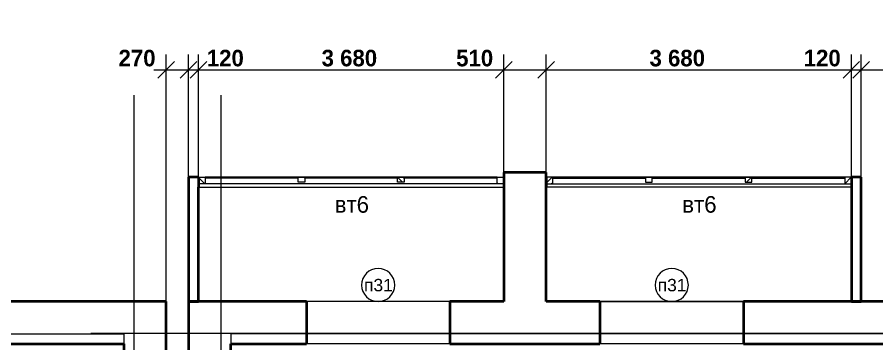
# Model space of a CAD drawing. Header units: millimetres. Extents: x 482197 to 548874, y 132492 to 168333.
# Drawn here: x 488221 to 498584, y 155086 to 159029 of the extents above; entities that cross this region are included whole.
import ezdxf

# ---------------------------------------------------------------- set-up
doc = ezdxf.new("R2010")
doc.units = ezdxf.units.MM
doc.header["$MEASUREMENT"] = 0
doc.linetypes.add('Штриховая', pattern=[7000, 6000, -1000])
doc.linetypes.add('Штрихштриховая', pattern=[15500, 10000, -2000, 1500, -2000])
for name, color, linetype, lineweight, true_color in [('0_Ном._пера__98', 7, 'Continuous', 13, 0x001f3e), ('Маркеры дверей ArchiCAD_Ном._пера__3', 7, 'Continuous', 18, 0xdd5800), ('Маркеры окон ArchiCAD_Ном._пера__3', 7, 'Continuous', 18, 0xdd5800), ('Окна ArchiCAD_Ном._пера__3', 7, 'Continuous', 18, 0xdd5800), ('Перекрытия_Ном._пера__191', 7, 'Continuous', 0, 0xe8e8e8), ('Перекрытия_Ном._пера__4', 7, 'Continuous', 20, 0x016515)]:
    doc.layers.add(name, color=color, linetype=linetype, lineweight=lineweight, true_color=true_color)
for name, color, linetype in [('Двери ArchiCAD', 7, 'Continuous'), ('Интерьер- Перегородка', 7, 'Continuous'), ('Окна ArchiCAD', 7, 'Continuous'), ('Перекрытия', 7, 'Continuous')]:
    doc.layers.add(name, color=color, linetype=linetype)
for name, color, linetype, lineweight in [('Двери ArchiCAD_Ном._пера__1', 7, 'Continuous', 13), ('Двери ArchiCAD_Ном._пера__61', 7, 'Continuous', 40), ('Интерьер- Перегородка_Ном._пера__61', 7, 'Continuous', 40), ('Окна ArchiCAD_Ном._пера__1', 7, 'Continuous', 13), ('Окна ArchiCAD_Ном._пера__61', 7, 'Continuous', 40), ('Перекрытия_Ном._пера__21', 7, 'Continuous', 20)]:
    doc.layers.add(name, color=color, linetype=linetype, lineweight=lineweight)
doc.styles.add('СГЕНЕРИР_СТИЛЬ_1', font='')
doc.styles.add('СГЕНЕРИР_СТИЛЬ_2', font='')
doc.styles.add('СГЕНЕРИР_СТИЛЬ_3', font='')
doc.styles.get('СГЕНЕРИР_СТИЛЬ_1').set_extended_font_data('Century Gothic')
doc.styles.get('СГЕНЕРИР_СТИЛЬ_2').set_extended_font_data('Arial')
doc.styles.get('СГЕНЕРИР_СТИЛЬ_3').set_extended_font_data('Century Gothic', bold=True)
doc.dimstyles.new('СГЕНЕРИР_СТИЛЬ__5', dxfattribs={"dimtxt": 200, "dimasz": 190, "dimexe": 0.18, "dimexo": 0, "dimgap": 0.09, "dimtad": 1, "dimtih": 1, "dimtoh": 1, "dimdec": 0, "dimzin": 0, "dimdsep": 46, "dimtxsty": 'СГЕНЕРИР_СТИЛЬ_3', "dimblk": 'ARROWHEAD_6', "dimblk1": 'ARROWHEAD_6', "dimblk2": 'ARROWHEAD_6', "dimcen": 0.09, "dimclrd": 256, "dimclre": 256, "dimclrt": 256, "dimadec": 0, "dimazin": 0, "dimtfac": 1, "dimtdec": 4, "dimtmove": 0, "dimatfit": 3, "dimfxl": 0, "dimtolj": 1, "dimtzin": 0, "dimarcsym": 0})
pattern_1 = [(45, (0, 0), (-176.777, 176.777), []), (45, (-35.36, 35.36), (-176.777, 176.777), []), (45, (-70.7, 70.7), (-176.777, 176.777), [])]

# ---------------------------------------------------------------- blocks, each defined once
blk = doc.blocks.new('Перекрытие_15', base_point=(482707, 152516))
at = {"layer": 'Перекрытия_Ном._пера__191', "linetype": 'Continuous', "flags": 128}
blk.add_lwpolyline([(482707, 152516), (482707, 155206), (489507, 155206), (489507, 148626), (482707, 148626)], close=True, dxfattribs=at)
blk = doc.blocks.new('Перекрытие_18', base_point=(494087, 155596))
at = {"layer": 'Перекрытия_Ном._пера__21', "linetype": 'Continuous', "flags": 128}
blk.add_lwpolyline([(494087, 155596), (490287, 155596), (490287, 157096), (494087, 157096)], close=True, dxfattribs=at)
blk = doc.blocks.new('Перекрытие_19', base_point=(494597, 155596))
at = {"layer": 'Перекрытия_Ном._пера__21', "linetype": 'Continuous', "flags": 128}
blk.add_lwpolyline([(494597, 155596), (498397, 155596), (498397, 157096), (494597, 157096)], close=True, dxfattribs=at)
blk = doc.blocks.new('Стена_4', base_point=(490287, 157096))
at = {"layer": 'Интерьер- Перегородка_Ном._пера__61', "linetype": 'Continuous', "flags": 128}
for points in [[(490287, 157096), (490287, 155597)], [(490407, 157096), (490287, 157096)], [(490407, 155597), (490407, 156976)], [(490287, 155597), (490407, 155597)]]:
    blk.add_lwpolyline(points, dxfattribs=at)
blk = doc.blocks.new('Стена_5', base_point=(498397, 157096))
at = {"layer": 'Интерьер- Перегородка_Ном._пера__61', "linetype": 'Continuous', "flags": 128}
for points in [[(498397, 157096), (498277, 157096)], [(498397, 155597), (498397, 157096)], [(498277, 156976), (498277, 155597)], [(498277, 155597), (498397, 155597)]]:
    blk.add_lwpolyline(points, dxfattribs=at)
blk = doc.blocks.new('Перекрытие_24', base_point=(490797, 155206))
at = {"layer": 'Перекрытия_Ном._пера__191', "linetype": 'Continuous', "flags": 128}
blk.add_lwpolyline([(490797, 155206), (490797, 149526), (501007, 149526), (501007, 155206)], close=True, dxfattribs=at)
blk = doc.blocks.new('Проем дверной полуарочн 10_2')
at = {"layer": 'Двери ArchiCAD_Ном._пера__1', "linetype": 'Штриховая'}
for p, q in [((-865, 510), (865, 510)), ((-865, 0), (865, 0))]:
    blk.add_line(p, q, dxfattribs=at)
at = {"layer": 'Двери ArchiCAD_Ном._пера__61', "linetype": 'Continuous'}
for p, q in [((-865, 510), (-865, 0)), ((865, 510), (865, 0))]:
    blk.add_line(p, q, dxfattribs=at)
blk = doc.blocks.new('Маркер двери 12_19')
at = {"layer": 'Маркеры дверей ArchiCAD_Ном._пера__3', "linetype": 'Continuous'}
for start, end in [(0, 180), (180, 0)]:
    blk.add_arc((0, -710), 200, start, end, dxfattribs=at)
at = {"layer": 'Маркеры дверей ArchiCAD_Ном._пера__3', "insert": (169, -632), "char_height": 150, "attachment_point": 7, "rotation": 180, "style": 'СГЕНЕРИР_СТИЛЬ_2'}
blk.add_mtext('{\\C7;п31}', dxfattribs=at)
blk = doc.blocks.new('Стена_34', base_point=(501517, 155596))
at = {"layer": 'Интерьер- Перегородка_Ном._пера__61', "linetype": 'Continuous', "flags": 128}
for points in [[(491707, 155596), (490287, 155596)], [(494087, 155596), (493437, 155596)], [(495247, 155596), (494597, 155596)], [(501007, 155596), (496977, 155596)], [(490797, 155086), (491707, 155086)], [(493437, 155086), (495247, 155086)], [(496977, 155086), (501007, 155086)]]:
    blk.add_lwpolyline(points, dxfattribs=at)
at = {"layer": 'Двери ArchiCAD', "linetype": 'Continuous', "xscale": -1, "zscale": 1000}
for p in [(492572, 155086), (496112, 155086)]:
    blk.add_blockref('Проем дверной полуарочн 10_2', p, dxfattribs=at)
at = {"layer": 'Маркеры дверей ArchiCAD_Ном._пера__3', "rotation": 180}
for p in [(492572, 155086), (496112, 155086)]:
    blk.add_blockref('Маркер двери 12_19', p, dxfattribs=at)
blk = doc.blocks.new('Стена_35', base_point=(490287, 155596))
at = {"layer": 'Интерьер- Перегородка_Ном._пера__61', "linetype": 'Continuous', "flags": 128}
for points in [[(490287, 155596), (490287, 141636)], [(490797, 150306), (490797, 155086)]]:
    blk.add_lwpolyline(points, dxfattribs=at)
blk = doc.blocks.new('Стена_40', base_point=(494087, 155596))
at = {"layer": 'Интерьер- Перегородка_Ном._пера__61', "linetype": 'Continuous', "flags": 128}
for points in [[(494597, 157156), (494087, 157156)], [(494087, 157156), (494087, 157096)], [(494597, 155596), (494597, 157156)], [(494087, 156976), (494087, 155596)]]:
    blk.add_lwpolyline(points, dxfattribs=at)
blk = doc.blocks.new('Стена_44', base_point=(490017, 155597))
at = {"layer": 'Интерьер- Перегородка_Ном._пера__61', "linetype": 'Continuous', "flags": 128}
for points in [[(489507, 155597), (489507, 155596)], [(490017, 155597), (489507, 155597)], [(490017, 151146), (490017, 155597)], [(489507, 155086), (489507, 151146)]]:
    blk.add_lwpolyline(points, dxfattribs=at)
blk = doc.blocks.new('Стена_91', base_point=(490017, 155596))
at = {"layer": 'Интерьер- Перегородка_Ном._пера__61', "linetype": 'Continuous', "flags": 128}
for points in [[(489507, 155596), (482197, 155596)], [(482197, 155596), (482197, 155086)], [(482197, 155086), (489507, 155086)]]:
    blk.add_lwpolyline(points, dxfattribs=at)
blk = doc.blocks.new('О Витрина 2 10_6')
at = {"layer": 'Окна ArchiCAD', "linetype": 'Continuous', "lineweight": 0, "true_color": 0xffffff}
h = blk.add_hatch(dxfattribs=at)
h.set_pattern_fill('Алюминий', style=0, pattern_type=2)
h.set_pattern_definition(pattern_1)
h.paths.add_polyline_path([(-1840, 0), (-1840, -80), (-1760, -80), (-1760, 0)])
h = blk.add_hatch(dxfattribs=at)
h.set_pattern_fill('Алюминий', style=0, pattern_type=2)
h.set_pattern_definition(pattern_1)
h.paths.add_polyline_path([(-640, 0), (-640, -60), (-560, -60), (-560, 0)])
h = blk.add_hatch(dxfattribs=at)
h.set_pattern_fill('Алюминий', style=0, pattern_type=2)
h.set_pattern_definition(pattern_1)
h.paths.add_polyline_path([(560, 0), (560, -60), (640, -60), (640, 0)])
h = blk.add_hatch(dxfattribs=at)
h.set_pattern_fill('Алюминий', style=0, pattern_type=2)
h.set_pattern_definition(pattern_1)
h.paths.add_polyline_path([(1760, 0), (1760, -80), (1840, -80), (1840, 0)])
at = {"layer": 'Окна ArchiCAD_Ном._пера__1', "linetype": 'Continuous'}
for p, q in [((-640, 0), (-640, -60)), ((-560, 0), (-640, 0)), ((-560, -60), (-560, 0)), ((560, 0), (560, -60)), ((640, 0), (560, 0)), ((640, -60), (640, 0)), ((-640, -60), (-560, -60)), ((560, -60), (640, -60))]:
    blk.add_line(p, q, dxfattribs=at)
at = {"layer": 'Окна ArchiCAD_Ном._пера__3', "linetype": 'Continuous'}
for p, q in [((-1840, 0), (-1840, -80)), ((-1760, 0), (-1840, 0)), ((-1760, -80), (-1760, 0)), ((-1760, 0), (1760, 0)), ((1760, 0), (1760, -80)), ((1840, 0), (1760, 0)), ((1840, -80), (1840, 0)), ((-1840, -80), (-1760, -80)), ((-1760, -10), (-640, -10)), ((-1760, -80), (1760, -80)), ((-560, -10), (560, -10)), ((640, -10), (1760, -10)), ((1760, -80), (1840, -80)), ((1840, -120), (-1840, -120))]:
    blk.add_line(p, q, dxfattribs=at)
at = {"layer": 'Окна ArchiCAD_Ном._пера__61', "linetype": 'Continuous'}
for p, q in [((-1840, 0), (-1840, -120)), ((1840, 0), (1840, -120))]:
    blk.add_line(p, q, dxfattribs=at)
blk = doc.blocks.new('Маркер окна 12_11')
at = {"layer": 'Маркеры окон ArchiCAD_Ном._пера__3', "insert": (-198, -430), "char_height": 200, "attachment_point": 7, "style": 'СГЕНЕРИР_СТИЛЬ_1'}
blk.add_mtext('{\\C7;вт6}', dxfattribs=at)
blk = doc.blocks.new('Стена_96', base_point=(490287, 157036))
at = {"layer": 'Маркеры окон ArchiCAD_Ном._пера__3', "linetype": 'Continuous'}
blk.add_blockref('Маркер окна 12_11', (492247, 157096), dxfattribs=at)
at = {"layer": 'Окна ArchiCAD', "color": 15, "linetype": 'Continuous', "lineweight": 18, "xscale": -1, "zscale": 1000}
blk.add_blockref('О Витрина 2 10_6', (492247, 157096), dxfattribs=at)
blk = doc.blocks.new('О Витрина 2 10_9')
at = {"layer": 'Окна ArchiCAD', "linetype": 'Continuous', "lineweight": 0, "true_color": 0xffffff}
h = blk.add_hatch(dxfattribs=at)
h.set_pattern_fill('Алюминий', style=0, pattern_type=2)
h.set_pattern_definition(pattern_1)
h.paths.add_polyline_path([(-1840, 0), (-1840, -80), (-1760, -80), (-1760, 0)])
h = blk.add_hatch(dxfattribs=at)
h.set_pattern_fill('Алюминий', style=0, pattern_type=2)
h.set_pattern_definition(pattern_1)
h.paths.add_polyline_path([(-640, 0), (-640, -60), (-560, -60), (-560, 0)])
h = blk.add_hatch(dxfattribs=at)
h.set_pattern_fill('Алюминий', style=0, pattern_type=2)
h.set_pattern_definition(pattern_1)
h.paths.add_polyline_path([(560, 0), (560, -60), (640, -60), (640, 0)])
h = blk.add_hatch(dxfattribs=at)
h.set_pattern_fill('Алюминий', style=0, pattern_type=2)
h.set_pattern_definition(pattern_1)
h.paths.add_polyline_path([(1760, 0), (1760, -80), (1840, -80), (1840, 0)])
at = {"layer": 'Окна ArchiCAD_Ном._пера__1', "linetype": 'Continuous'}
for p, q in [((-640, 0), (-640, -60)), ((-560, 0), (-640, 0)), ((-560, -60), (-560, 0)), ((560, 0), (560, -60)), ((640, 0), (560, 0)), ((640, -60), (640, 0)), ((-640, -60), (-560, -60)), ((560, -60), (640, -60))]:
    blk.add_line(p, q, dxfattribs=at)
at = {"layer": 'Окна ArchiCAD_Ном._пера__3', "linetype": 'Continuous'}
for p, q in [((-1840, 0), (-1840, -80)), ((-1760, 0), (-1840, 0)), ((-1760, -80), (-1760, 0)), ((-1760, 0), (1760, 0)), ((1760, 0), (1760, -80)), ((1840, 0), (1760, 0)), ((1840, -80), (1840, 0)), ((-1840, -80), (-1760, -80)), ((-1760, -10), (-640, -10)), ((-1760, -80), (1760, -80)), ((-560, -10), (560, -10)), ((640, -10), (1760, -10)), ((1760, -80), (1840, -80)), ((1840, -120), (-1840, -120))]:
    blk.add_line(p, q, dxfattribs=at)
at = {"layer": 'Окна ArchiCAD_Ном._пера__61', "linetype": 'Continuous'}
for p, q in [((-1840, 0), (-1840, -120)), ((1840, 0), (1840, -120))]:
    blk.add_line(p, q, dxfattribs=at)
blk = doc.blocks.new('Маркер окна 12_10')
at = {"layer": 'Маркеры окон ArchiCAD_Ном._пера__3', "insert": (198, 310), "char_height": 200, "attachment_point": 7, "rotation": 180, "style": 'СГЕНЕРИР_СТИЛЬ_1'}
blk.add_mtext('{\\C7;вт6}', dxfattribs=at)
blk = doc.blocks.new('Стена_97', base_point=(498397, 157036))
at = {"layer": 'Маркеры окон ArchiCAD_Ном._пера__3', "linetype": 'Continuous', "rotation": 180}
blk.add_blockref('Маркер окна 12_10', (496437, 156976), dxfattribs=at)
at = {"layer": 'Окна ArchiCAD', "color": 15, "linetype": 'Continuous', "lineweight": 18, "zscale": 1000}
blk.add_blockref('О Витрина 2 10_9', (496437, 157096), dxfattribs=at)
blk = doc.blocks.new('Линия_6', base_point=(489109, 155216))
at = {"layer": 'Перекрытия_Ном._пера__4', "linetype": 'Штрихштриховая'}
blk.add_line((489109, 155216), (543409, 155216), dxfattribs=at)
blk = doc.blocks.new('Линия_12', base_point=(489627, 158087))
at = {"layer": 'Перекрытия_Ном._пера__4', "linetype": 'Штрихштриховая'}
blk.add_line((489627, 158087), (489627, 136968), dxfattribs=at)
blk = doc.blocks.new('Линия_16', base_point=(490677, 158087))
at = {"layer": 'Перекрытия_Ном._пера__4', "linetype": 'Штрихштриховая'}
blk.add_line((490677, 158087), (490677, 136968), dxfattribs=at)
blk = doc.blocks.new('*D553')
at = {"layer": '0_Ном._пера__98', "linetype": 'Continuous'}
for p, q in [((490017, 155597), (490017, 158580)), ((490287, 157096), (490287, 158580)), ((490117, 158492), (489917, 158292)), ((490387, 158492), (490187, 158292)), ((489867, 158392), (490017, 158392)), ((490017, 158392), (490287, 158392))]:
    blk.add_line(p, q, dxfattribs=at)
at = {"layer": '0_Ном._пера__98', "insert": (489443, 158432), "char_height": 200, "attachment_point": 7, "style": 'СГЕНЕРИР_СТИЛЬ_3'}
blk.add_mtext('{270}', dxfattribs=at)
blk = doc.blocks.new('ARROWHEAD_6')
at = {"color": 0, "linetype": 'Continuous', "lineweight": 0}
for p, q in [((0, 0), (-1, 0)), ((-0.5, -0.5), (0.5, 0.5))]:
    blk.add_line(p, q, dxfattribs=at)
blk = doc.blocks.new('*D554')
at = {"layer": '0_Ном._пера__98', "linetype": 'Continuous'}
for p, q in [((490287, 157096), (490287, 158580)), ((490407, 157096), (490407, 158580)), ((490387, 158492), (490187, 158292)), ((490507, 158492), (490307, 158292)), ((490287, 158392), (490407, 158392))]:
    blk.add_line(p, q, dxfattribs=at)
blk = doc.blocks.new('*D555')
at = {"layer": '0_Ном._пера__98', "linetype": 'Continuous'}
for p, q in [((490407, 157096), (490407, 158580)), ((494087, 157156), (494087, 158580)), ((490507, 158492), (490307, 158292)), ((494187, 158492), (493987, 158292)), ((490407, 158392), (494087, 158392))]:
    blk.add_line(p, q, dxfattribs=at)
at = {"layer": '0_Ном._пера__98', "char_height": 200, "attachment_point": 7, "style": 'СГЕНЕРИР_СТИЛЬ_3'}
for s, insert in [('{120}', (490507, 158432)), ('{3\xa0680}', (491891, 158432)), ('{510}', (493513, 158432))]:
    blk.add_mtext(s, dxfattribs=dict(at, insert=insert))
blk = doc.blocks.new('*D556')
at = {"layer": '0_Ном._пера__98', "linetype": 'Continuous'}
for p, q in [((494087, 157156), (494087, 158580)), ((494597, 157156), (494597, 158580)), ((494187, 158492), (493987, 158292)), ((494697, 158492), (494497, 158292)), ((494087, 158392), (494597, 158392))]:
    blk.add_line(p, q, dxfattribs=at)
blk = doc.blocks.new('*D557')
at = {"layer": '0_Ном._пера__98', "linetype": 'Continuous'}
for p, q in [((494597, 157156), (494597, 158580)), ((498277, 157096), (498277, 158580)), ((494697, 158492), (494497, 158292)), ((498377, 158492), (498177, 158292)), ((494597, 158392), (498277, 158392))]:
    blk.add_line(p, q, dxfattribs=at)
at = {"layer": '0_Ном._пера__98', "char_height": 200, "attachment_point": 7, "style": 'СГЕНЕРИР_СТИЛЬ_3'}
for s, insert in [('{3\xa0680}', (495844, 158432)), ('{120}', (497703, 158432))]:
    blk.add_mtext(s, dxfattribs=dict(at, insert=insert))
blk = doc.blocks.new('*D558')
at = {"layer": '0_Ном._пера__98', "linetype": 'Continuous'}
for p, q in [((498277, 157096), (498277, 158580)), ((498397, 157096), (498397, 158580)), ((498377, 158492), (498177, 158292)), ((498497, 158492), (498297, 158292)), ((498277, 158392), (498397, 158392))]:
    blk.add_line(p, q, dxfattribs=at)
blk = doc.blocks.new('*D559')
at = {"layer": '0_Ном._пера__98', "linetype": 'Continuous'}
for p, q in [((498397, 157096), (498397, 158580)), ((501007, 156196), (501007, 158580)), ((498497, 158492), (498297, 158292)), ((501107, 158492), (500907, 158292)), ((498397, 158392), (501007, 158392))]:
    blk.add_line(p, q, dxfattribs=at)
at = {"layer": '0_Ном._пера__98', "insert": (499346, 158432), "char_height": 200, "attachment_point": 7, "style": 'СГЕНЕРИР_СТИЛЬ_3'}
blk.add_mtext('{2\xa0610}', dxfattribs=at)
blk = doc.blocks.new('*D560')
at = {"layer": '0_Ном._пера__98', "linetype": 'Continuous'}
for p, q in [((501007, 156196), (501007, 158580)), ((501907, 156196), (501907, 158580)), ((501107, 158492), (500907, 158292)), ((502007, 158492), (501807, 158292)), ((501007, 158392), (501907, 158392))]:
    blk.add_line(p, q, dxfattribs=at)
at = {"layer": '0_Ном._пера__98', "insert": (501220, 158432), "char_height": 200, "attachment_point": 7, "style": 'СГЕНЕРИР_СТИЛЬ_3'}
blk.add_mtext('{900}', dxfattribs=at)
blk = doc.blocks.new('*D561')
at = {"layer": '0_Ном._пера__98', "linetype": 'Continuous'}
for p, q in [((501907, 156196), (501907, 158580)), ((502747, 156196), (502747, 158580)), ((502007, 158492), (501807, 158292)), ((502847, 158492), (502647, 158292)), ((501907, 158392), (502747, 158392))]:
    blk.add_line(p, q, dxfattribs=at)
at = {"layer": '0_Ном._пера__98', "insert": (502090, 158432), "char_height": 200, "attachment_point": 7, "style": 'СГЕНЕРИР_СТИЛЬ_3'}
blk.add_mtext('{840}', dxfattribs=at)
blk = doc.blocks.new('*D562')
at = {"layer": '0_Ном._пера__98', "linetype": 'Continuous'}
for p, q in [((502747, 156196), (502747, 158580)), ((504887, 156196), (504887, 158580)), ((502847, 158492), (502647, 158292)), ((504987, 158492), (504787, 158292)), ((502747, 158392), (504887, 158392))]:
    blk.add_line(p, q, dxfattribs=at)
at = {"layer": '0_Ном._пера__98', "insert": (503461, 158432), "char_height": 200, "attachment_point": 7, "style": 'СГЕНЕРИР_СТИЛЬ_3'}
blk.add_mtext('{2\xa0140}', dxfattribs=at)
blk = doc.blocks.new('*D563')
at = {"layer": '0_Ном._пера__98', "linetype": 'Continuous'}
for p, q in [((504887, 156196), (504887, 158580)), ((505927, 156196), (505927, 158580)), ((504987, 158492), (504787, 158292)), ((506027, 158492), (505827, 158292)), ((504887, 158392), (505927, 158392))]:
    blk.add_line(p, q, dxfattribs=at)
at = {"layer": '0_Ном._пера__98', "insert": (505051, 158432), "char_height": 200, "attachment_point": 7, "style": 'СГЕНЕРИР_СТИЛЬ_3'}
blk.add_mtext('{1\xa0040}', dxfattribs=at)
blk = doc.blocks.new('*D564')
at = {"layer": '0_Ном._пера__98', "linetype": 'Continuous'}
for p, q in [((505927, 156196), (505927, 158580)), ((506827, 156196), (506827, 158580)), ((506027, 158492), (505827, 158292)), ((506927, 158492), (506727, 158292)), ((505927, 158392), (506827, 158392))]:
    blk.add_line(p, q, dxfattribs=at)
at = {"layer": '0_Ном._пера__98', "insert": (506140, 158432), "char_height": 200, "attachment_point": 7, "style": 'СГЕНЕРИР_СТИЛЬ_3'}
blk.add_mtext('{900}', dxfattribs=at)
blk = doc.blocks.new('*D565')
at = {"layer": '0_Ном._пера__98', "linetype": 'Continuous'}
for p, q in [((506827, 156196), (506827, 158580)), ((509437, 157096), (509437, 158580)), ((506927, 158492), (506727, 158292)), ((509537, 158492), (509337, 158292)), ((506827, 158392), (509437, 158392))]:
    blk.add_line(p, q, dxfattribs=at)
at = {"layer": '0_Ном._пера__98', "char_height": 200, "attachment_point": 7, "style": 'СГЕНЕРИР_СТИЛЬ_3'}
for s, insert in [('{2\xa0610}', (507539, 158432)), ('{120}', (508863, 158432))]:
    blk.add_mtext(s, dxfattribs=dict(at, insert=insert))
blk = doc.blocks.new('*D566')
at = {"layer": '0_Ном._пера__98', "linetype": 'Continuous'}
for p, q in [((509437, 157096), (509437, 158580)), ((509557, 157096), (509557, 158580)), ((509537, 158492), (509337, 158292)), ((509657, 158492), (509457, 158292)), ((509437, 158392), (509557, 158392))]:
    blk.add_line(p, q, dxfattribs=at)
blk = doc.blocks.new('*D567')
at = {"layer": '0_Ном._пера__98', "linetype": 'Continuous'}
for p, q in [((509557, 157096), (509557, 158580)), ((513237, 157156), (513237, 158580)), ((509657, 158492), (509457, 158292)), ((513337, 158492), (513137, 158292)), ((509557, 158392), (513237, 158392))]:
    blk.add_line(p, q, dxfattribs=at)
at = {"layer": '0_Ном._пера__98', "char_height": 200, "attachment_point": 7, "style": 'СГЕНЕРИР_СТИЛЬ_3'}
for s, insert in [('{3\xa0680}', (510804, 158432)), ('{510}', (512663, 158432))]:
    blk.add_mtext(s, dxfattribs=dict(at, insert=insert))
blk = doc.blocks.new('*D568')
at = {"layer": '0_Ном._пера__98', "linetype": 'Continuous'}
for p, q in [((513237, 157156), (513237, 158580)), ((513747, 157156), (513747, 158580)), ((513337, 158492), (513137, 158292)), ((513847, 158492), (513647, 158292)), ((513237, 158392), (513747, 158392))]:
    blk.add_line(p, q, dxfattribs=at)
blk = doc.blocks.new('*D569')
at = {"layer": '0_Ном._пера__98', "linetype": 'Continuous'}
for p, q in [((513747, 157156), (513747, 158580)), ((517427, 157096), (517427, 158580)), ((513847, 158492), (513647, 158292)), ((517527, 158492), (517327, 158292)), ((513747, 158392), (517427, 158392))]:
    blk.add_line(p, q, dxfattribs=at)
at = {"layer": '0_Ном._пера__98', "char_height": 200, "attachment_point": 7, "style": 'СГЕНЕРИР_СТИЛЬ_3'}
for s, insert in [('{3\xa0680}', (514994, 158432)), ('{120}', (516853, 158432))]:
    blk.add_mtext(s, dxfattribs=dict(at, insert=insert))
blk = doc.blocks.new('*D570')
at = {"layer": '0_Ном._пера__98', "linetype": 'Continuous'}
for p, q in [((517427, 157096), (517427, 158580)), ((517547, 157096), (517547, 158580)), ((517527, 158492), (517327, 158292)), ((517647, 158492), (517447, 158292)), ((517427, 158392), (517547, 158392))]:
    blk.add_line(p, q, dxfattribs=at)
blk = doc.blocks.new('*D571')
at = {"layer": '0_Ном._пера__98', "linetype": 'Continuous'}
for p, q in [((517547, 157096), (517547, 158580)), ((524347, 157106), (524347, 158580)), ((517647, 158492), (517447, 158292)), ((524247, 158292), (524447, 158492)), ((517547, 158392), (524347, 158392)), ((524347, 158392), (524497, 158392))]:
    blk.add_line(p, q, dxfattribs=at)
at = {"layer": '0_Ном._пера__98', "insert": (520591, 158432), "char_height": 200, "attachment_point": 7, "style": 'СГЕНЕРИР_СТИЛЬ_3'}
blk.add_mtext('{6\xa0800}', dxfattribs=at)

msp = doc.modelspace()

# ---------------------------------------------------------------- block references
at = {"layer": 'Интерьер- Перегородка'}
for name, p in [('Стена_40', (494087, 155595.6)), ('Стена_4', (490287, 157095.6)), ('Стена_96', (490287, 157035.6)), ('Стена_97', (498397, 157035.6)), ('Стена_5', (498397, 157095.6)), ('Стена_34', (501517, 155595.6)), ('Стена_91', (490017, 155595.6)), ('Стена_44', (490017, 155596.6)), ('Стена_35', (490287, 155595.6))]:
    msp.add_blockref(name, p, dxfattribs=at)
at = {"layer": 'Перекрытия', "color": 108, "linetype": 'Штрихштриховая', "lineweight": 20, "true_color": 0x016515}
for name, p in [('Линия_12', (489627, 158086.7)), ('Линия_16', (490677, 158086.7)), ('Линия_6', (489108.9, 155215.6))]:
    msp.add_blockref(name, p, dxfattribs=at)
at = {"layer": 'Перекрытия', "linetype": 'Continuous'}
for name, p in [('Перекрытие_18', (494087, 155595.6)), ('Перекрытие_19', (494597, 155595.6))]:
    msp.add_blockref(name, p, dxfattribs=at)
at = {"layer": 'Перекрытия', "color": 254, "linetype": 'Continuous', "lineweight": 0, "true_color": 0xe8e8e8}
for name, p in [('Перекрытие_15', (482707, 152515.6)), ('Перекрытие_24', (490797, 155205.6))]:
    msp.add_blockref(name, p, dxfattribs=at)

# ---------------------------------------------------------------- dimensions: what is measured, and where the dimension line sits
at = {"color": 158, "linetype": 'Continuous', "lineweight": 13, "true_color": 0x001f3e}
for p1, p2, picture, middle in [((490407, 156346.1), (494087, 156375.6), '*D555', (492234.1, 158532.3)), ((494597, 156375.6), (498277, 156346.1), '*D557', (496187, 158532.3)), ((498397, 156346.1), (501007, 156195.6), '*D559', (499689.1, 158532.3)), ((502747, 156195.6), (504887, 156195.6), '*D562', (503804.1, 158532.3)), ((504887, 156195.6), (505927, 156195.6), '*D563', (505394.1, 158532.3)), ((506827, 156195.6), (509437, 156346.1), '*D565', (507882, 158532.3)), ((509557, 156346.1), (513237, 156375.6), '*D567', (511147, 158532.3)), ((513747, 156375.6), (517427, 156346.1), '*D569', (515337, 158532.3)), ((517547, 156346.1), (524347, 157105.9), '*D571', (520934.1, 158532.3)), ((490017, 155596.6), (490287, 156346.1), '*D553', (489667.6, 158532.3)), ((501007, 156195.6), (501907, 156195.6), '*D560', (501444.8, 158532.3)), ((501907, 156195.6), (502747, 156195.6), '*D561', (502314.8, 158532.3)), ((505927, 156195.6), (506827, 156195.6), '*D564', (506364.8, 158532.3)), ((490287, 156346.1), (490407, 156346.1), '*D554', (490732, 158532.3)), ((494087, 156375.6), (494597, 156375.6), '*D556', (493737.6, 158532.3)), ((498277, 156346.1), (498397, 156346.1), '*D558', (497927.6, 158532.3)), ((509437, 156346.1), (509557, 156346.1), '*D566', (509087.6, 158532.3)), ((513237, 156375.6), (513747, 156375.6), '*D568', (512887.6, 158532.3)), ((517427, 156346.1), (517547, 156346.1), '*D570', (517077.6, 158532.3))]:
    dim = msp.add_linear_dim(base=(490017, 158392.3), p1=p1, p2=p2, dimstyle='СГЕНЕРИР_СТИЛЬ__5', dxfattribs=at)
    dim.commit()
    dim.dimension.update_dxf_attribs({"geometry": picture, "text_midpoint": middle})

doc.saveas('drawing.dxf')
